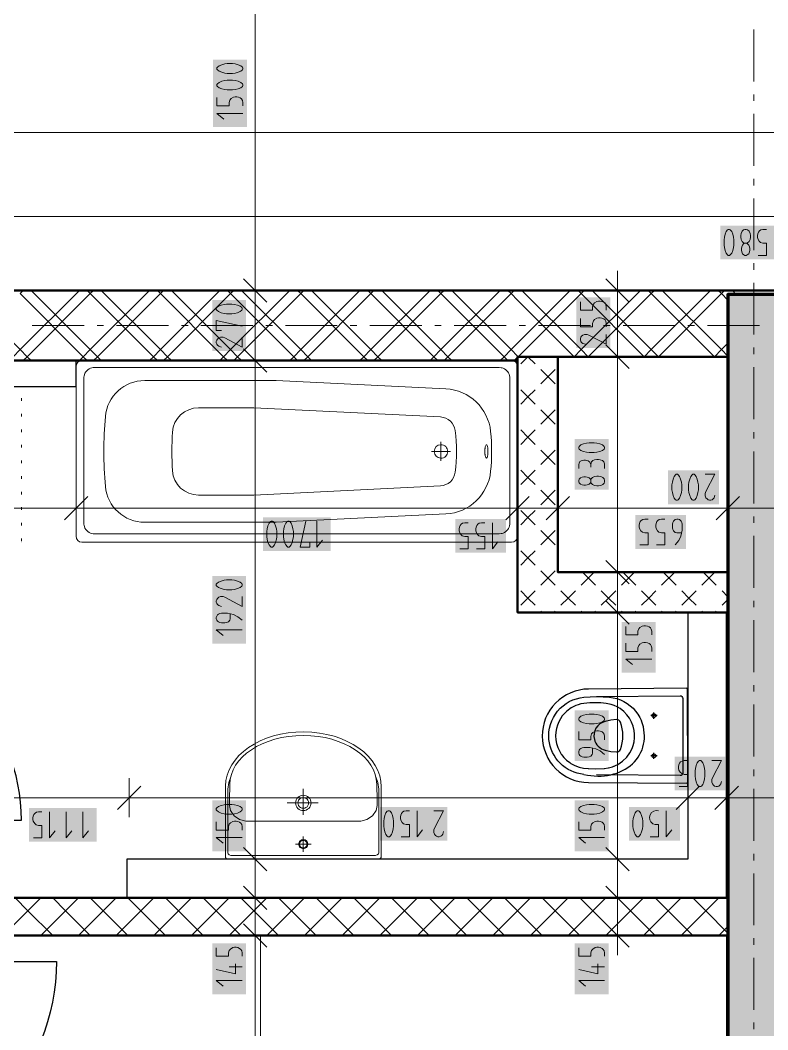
# Model space of a CAD drawing. Header units: millimetres. Extents: x 0 to 594, y 0 to 420.
# Drawn here: x 192.76 to 222.26, y 189.14 to 228.99 of the extents above; entities that cross this region are included whole.
import ezdxf

# ---------------------------------------------------------------- set-up
doc = ezdxf.new("R2010")
doc.units = ezdxf.units.MM
doc.header["$LTSCALE"] = 8
for name, color, linetype in [('PDF_Dvere', 7, 'Continuous'), ('PDF_Instalacni prizdivka do 1m', 7, 'Continuous'), ('PDF_Koty delkove', 7, 'Continuous'), ('PDF_Kuchyne', 7, 'Continuous'), ('PDF_Osy hlavni', 7, 'Continuous'), ('PDF_Pricky CP', 7, 'Continuous'), ('PDF_Pricky zdene', 7, 'Continuous'), ('PDF_Sanita', 7, 'Continuous'), ('PDF_Steny akusticke', 7, 'Continuous'), ('PDF_Steny obvodove nosne', 7, 'Continuous')]:
    doc.layers.add(name, color=color, linetype=linetype)

msp = doc.modelspace()

# ---------------------------------------------------------------- hatches: boundary and pattern name
at = {"layer": 'PDF_Steny obvodove nosne', "true_color": 0xc0c0c0, "transparency": 33554559}
msp.add_hatch(color=9, dxfattribs=at).paths.add_polyline_path([(222.739, 129.766), (222.739, 218.171), (220.689, 218.171), (220.689, 129.561), (222.739, 129.561)])

# ---------------------------------------------------------------- linework, layer by layer
at = {"layer": 'PDF_Dvere', "lineweight": 25}
for points in [[(185.634, 197.415), (192.809, 197.415, 0.414214), (185.634, 204.59), (185.634, 203.973)], [(185.993, 191.263), (185.993, 191.829), (194.193, 191.829, -0.414214), (185.993, 183.629), (185.993, 184.344)]]:
    msp.add_lwpolyline(points, format="xyb", dxfattribs=at)
at = {"layer": 'PDF_Instalacni prizdivka do 1m', "lineweight": 25}
for points in [[(194.961, 215.557), (185.634, 215.557), (185.634, 214.532), (194.961, 214.532)], [(196.96, 194.34), (219.1, 194.34), (220.637, 194.34), (220.637, 205.615), (219.1, 205.615), (219.1, 195.878), (196.96, 195.878)]]:
    msp.add_lwpolyline(points, close=True, dxfattribs=at)
at = {"layer": 'PDF_Koty delkove', "lineweight": 18}
for points in [[(202.034, 131.969), (202.034, 183.969), (202.034, 192.854), (202.034, 194.34), (202.034, 195.878), (202.034, 215.557), (202.034, 218.325), (202.034, 233.7), (202.034, 236.262), (202.034, 239.03), (202.034, 269.421), (202.034, 270.907), (202.034, 320.055), (202.034, 323.95)], [(201.137, 226.623), (200.932, 226.623), (200.831, 226.609), (200.711, 226.582), (200.608, 226.541), (200.539, 226.487), (200.523, 226.459), (200.523, 226.404), (200.539, 226.377), (200.608, 226.322), (200.711, 226.281), (200.831, 226.253), (200.932, 226.239), (201.137, 226.239), (201.24, 226.253), (201.359, 226.281), (201.462, 226.322), (201.531, 226.377), (201.548, 226.404), (201.548, 226.459), (201.531, 226.487), (201.462, 226.541), (201.359, 226.582)], [(201.359, 226.582), (201.24, 226.609), (201.137, 226.623)], [(200.523, 225.939), (200.523, 225.61), (201.001, 225.61), (201.001, 225.747), (201.036, 225.843), (201.087, 225.898), (201.172, 225.952), (201.24, 225.966), (201.308, 225.966), (201.377, 225.952), (201.445, 225.925), (201.496, 225.884), (201.531, 225.83), (201.548, 225.747), (201.548, 225.61)], [(201.548, 225.309), (200.523, 225.309), (200.796, 225.09)], [(510.402, 224.562), (490.697, 224.562), (470.838, 224.562), (469.351, 224.562), (157.447, 224.562)], [(260.561, 221.246), (182.866, 221.246), (175.384, 221.246), (167.492, 221.246), (157.447, 221.246), (155.96, 221.246), (128.081, 221.246)], [(220.837, 219.794), (220.878, 219.896), (220.906, 220.016), (220.92, 220.118), (220.92, 220.323), (220.906, 220.425), (220.878, 220.545), (220.837, 220.648), (220.782, 220.716), (220.755, 220.734), (220.7, 220.734), (220.672, 220.716), (220.618, 220.648), (220.577, 220.545), (220.55, 220.425), (220.536, 220.323)], [(221.877, 219.709), (222.206, 219.709), (222.206, 220.186), (222.069, 220.186), (221.973, 220.221), (221.918, 220.272), (221.864, 220.358), (221.85, 220.425), (221.85, 220.494), (221.864, 220.563), (221.891, 220.63), (221.932, 220.681), (221.987, 220.716), (222.069, 220.734), (222.206, 220.734)], [(220.536, 220.323), (220.536, 220.118), (220.55, 220.016), (220.577, 219.896), (220.618, 219.794), (220.672, 219.725), (220.7, 219.709), (220.755, 219.709), (220.782, 219.725), (220.837, 219.794)], [(221.44, 220.186), (221.467, 220.169), (221.508, 220.118), (221.535, 220.05), (221.549, 219.981), (221.549, 219.913), (221.535, 219.845), (221.508, 219.776), (221.453, 219.725), (221.412, 219.709), (221.357, 219.709), (221.316, 219.725), (221.261, 219.776), (221.234, 219.845), (221.22, 219.913), (221.22, 219.981), (221.234, 220.05), (221.261, 220.118), (221.302, 220.169), (221.329, 220.186)], [(216.335, 218.325), (216.335, 219.094)], [(202.495, 217.864), (201.573, 218.786)], [(216.796, 217.864), (215.874, 218.786)], [(202.803, 218.325), (202.034, 218.325), (201.265, 218.325)], [(217.104, 218.325), (216.335, 218.325), (215.566, 218.325)], [(216.335, 207.204), (216.335, 215.711), (216.335, 218.325)], [(201.111, 217.79), (200.905, 217.79), (200.804, 217.776), (200.684, 217.749), (200.582, 217.708), (200.513, 217.654), (200.497, 217.626), (200.497, 217.572), (200.513, 217.544), (200.582, 217.49), (200.684, 217.448), (200.804, 217.421), (200.905, 217.407), (201.111, 217.407), (201.213, 217.421), (201.333, 217.448), (201.435, 217.49), (201.504, 217.544), (201.521, 217.572), (201.521, 217.626), (201.504, 217.654), (201.435, 217.708), (201.333, 217.749), (201.213, 217.776), (201.111, 217.79)], [(214.864, 217.876), (214.864, 217.547), (215.342, 217.547), (215.342, 217.684), (215.377, 217.78), (215.428, 217.835), (215.513, 217.889), (215.58, 217.903), (215.649, 217.903), (215.718, 217.889), (215.785, 217.862), (215.837, 217.821), (215.872, 217.767), (215.889, 217.684), (215.889, 217.547)], [(214.864, 217.219), (214.864, 216.89), (215.342, 216.89), (215.342, 217.027), (215.377, 217.123), (215.428, 217.178), (215.513, 217.232), (215.58, 217.246), (215.649, 217.246), (215.718, 217.232), (215.785, 217.205), (215.837, 217.164), (215.872, 217.109), (215.889, 217.027), (215.889, 216.89)], [(200.7, 216.75), (200.497, 216.75), (200.497, 217.133), (201.521, 216.915)], [(201.521, 216.476), (201.521, 216.092), (200.838, 216.449), (200.769, 216.476), (200.667, 216.476), (200.599, 216.449), (200.548, 216.408), (200.513, 216.367), (200.497, 216.312), (200.497, 216.258), (200.513, 216.203), (200.548, 216.161), (200.599, 216.12), (200.7, 216.092)], [(215.889, 216.589), (215.889, 216.205), (215.205, 216.562), (215.137, 216.589), (215.034, 216.589), (214.967, 216.562), (214.915, 216.521), (214.88, 216.48), (214.864, 216.425), (214.864, 216.37), (214.88, 216.315), (214.915, 216.274), (214.967, 216.233), (215.068, 216.205)], [(216.796, 215.25), (215.874, 216.172)], [(202.495, 215.096), (201.573, 216.019)], [(217.104, 215.711), (216.335, 215.711), (215.566, 215.711)], [(202.803, 215.557), (202.034, 215.557), (201.265, 215.557)], [(215.412, 212.306), (215.207, 212.306), (215.105, 212.292), (214.985, 212.265), (214.883, 212.224), (214.814, 212.17), (214.798, 212.142), (214.798, 212.088), (214.814, 212.06), (214.883, 212.006), (214.985, 211.965), (215.105, 211.937), (215.207, 211.923), (215.412, 211.923), (215.514, 211.937), (215.634, 211.965), (215.737, 212.006), (215.805, 212.06), (215.823, 212.088), (215.823, 212.142), (215.805, 212.17)], [(215.805, 212.17), (215.737, 212.224), (215.634, 212.265), (215.514, 212.292), (215.412, 212.306)], [(214.798, 211.294), (214.798, 211.458), (214.814, 211.513), (214.849, 211.567), (214.9, 211.595), (215.002, 211.622), (215.07, 211.622), (215.173, 211.595), (215.242, 211.54), (215.275, 211.458), (215.275, 211.349)], [(215.823, 211.294), (215.823, 211.485), (215.788, 211.553), (215.737, 211.608), (215.652, 211.635), (215.583, 211.649), (215.514, 211.649), (215.429, 211.635), (215.361, 211.608), (215.31, 211.553), (215.275, 211.458)], [(214.798, 210.774), (214.798, 210.828), (214.814, 210.869), (214.865, 210.924), (214.934, 210.951), (215.002, 210.965), (215.07, 210.965), (215.139, 210.951), (215.207, 210.924), (215.258, 210.883), (215.275, 210.856)], [(218.822, 210.228), (218.85, 210.348), (218.864, 210.45), (218.864, 210.655), (218.85, 210.757), (218.822, 210.877), (218.781, 210.98), (218.727, 211.048), (218.699, 211.066), (218.645, 211.066), (218.617, 211.048), (218.563, 210.98), (218.522, 210.877), (218.495, 210.757), (218.481, 210.655)], [(219.795, 211.066), (220.178, 211.066), (219.822, 210.382), (219.795, 210.313), (219.795, 210.211), (219.822, 210.143), (219.863, 210.092), (219.904, 210.057), (219.959, 210.041), (220.013, 210.041), (220.068, 210.057), (220.109, 210.092), (220.15, 210.143), (220.178, 210.245)], [(194.961, 210.5), (194.961, 209.731), (194.961, 208.962)], [(212.386, 210.5), (212.386, 209.731), (212.386, 208.962)], [(213.975, 210.5), (213.975, 209.731), (213.975, 208.962)], [(215.275, 210.746), (215.258, 210.719), (215.207, 210.678), (215.139, 210.651), (215.07, 210.637), (215.002, 210.637), (214.934, 210.651), (214.865, 210.678), (214.814, 210.733), (214.798, 210.774)], [(218.481, 210.655), (218.481, 210.45), (218.495, 210.348), (218.522, 210.228), (218.563, 210.126), (218.617, 210.057), (218.645, 210.041), (218.699, 210.041), (218.727, 210.057), (218.781, 210.126), (218.822, 210.228)], [(220.689, 210.5), (220.689, 209.731), (220.689, 208.962)], [(195.423, 210.192), (194.5, 209.27)], [(212.847, 210.192), (211.925, 209.27)], [(214.436, 210.192), (213.514, 209.27)], [(221.15, 210.192), (220.227, 209.27)], [(169.747, 209.731), (184.506, 209.731), (185.634, 209.731), (194.961, 209.731), (212.386, 209.731), (213.975, 209.731), (220.689, 209.731), (222.739, 209.731)], [(217.214, 208.277), (217.543, 208.277), (217.543, 208.754), (217.406, 208.754), (217.311, 208.789), (217.256, 208.84), (217.201, 208.925), (217.187, 208.993), (217.187, 209.062), (217.201, 209.13), (217.228, 209.198), (217.27, 209.249), (217.324, 209.284), (217.406, 209.302), (217.543, 209.302)], [(217.872, 208.277), (218.2, 208.277), (218.2, 208.754), (218.063, 208.754), (217.968, 208.789), (217.913, 208.84), (217.858, 208.925), (217.844, 208.993), (217.844, 209.062), (217.858, 209.13), (217.885, 209.198), (217.927, 209.249), (217.981, 209.284), (218.063, 209.302), (218.2, 209.302)], [(218.857, 208.754), (218.666, 208.754), (218.611, 208.772), (218.57, 208.805), (218.543, 208.84), (218.515, 208.891), (218.501, 208.959), (218.501, 209.096), (218.515, 209.164), (218.543, 209.215), (218.57, 209.249), (218.611, 209.284), (218.666, 209.302), (218.72, 209.302), (218.775, 209.284), (218.816, 209.249), (218.843, 209.215), (218.871, 209.164), (218.885, 209.096), (218.885, 208.857), (218.83, 208.618), (218.748, 208.447), (218.611, 208.277)], [(203.153, 208.603), (203.167, 208.501), (203.194, 208.381), (203.235, 208.279), (203.29, 208.21), (203.318, 208.194), (203.372, 208.194), (203.4, 208.21), (203.454, 208.279), (203.495, 208.381), (203.523, 208.501), (203.537, 208.603), (203.537, 208.808), (203.523, 208.91), (203.495, 209.03), (203.454, 209.133), (203.4, 209.201), (203.372, 209.219), (203.318, 209.219), (203.29, 209.201), (203.235, 209.133), (203.194, 209.03), (203.167, 208.91), (203.153, 208.808)], [(204.194, 208.398), (204.194, 208.194), (203.81, 208.194), (204.029, 209.219)], [(204.467, 209.219), (204.467, 208.194), (204.686, 208.466)], [(210.109, 208.127), (210.437, 208.127), (210.437, 208.605), (210.3, 208.605), (210.205, 208.639), (210.15, 208.691), (210.096, 208.776), (210.082, 208.843), (210.082, 208.912), (210.096, 208.981), (210.123, 209.048), (210.164, 209.1), (210.218, 209.135), (210.3, 209.152), (210.437, 209.152)], [(210.766, 208.127), (211.094, 208.127), (211.094, 208.605), (210.957, 208.605), (210.862, 208.639), (210.807, 208.691), (210.753, 208.776), (210.739, 208.843), (210.739, 208.912), (210.753, 208.981), (210.78, 209.048), (210.821, 209.1), (210.875, 209.135), (210.957, 209.152), (211.094, 209.152)], [(211.396, 209.152), (211.396, 208.127), (211.614, 208.4)], [(203.153, 208.808), (203.153, 208.603)], [(216.796, 206.742), (215.874, 207.665)], [(200.804, 206.881), (200.684, 206.854), (200.582, 206.813), (200.513, 206.759), (200.497, 206.731), (200.497, 206.677), (200.513, 206.649), (200.582, 206.594), (200.684, 206.553), (200.804, 206.525), (200.905, 206.511), (201.111, 206.511), (201.213, 206.525), (201.333, 206.553), (201.435, 206.594), (201.504, 206.649), (201.521, 206.677), (201.521, 206.731), (201.504, 206.759), (201.435, 206.813), (201.333, 206.854), (201.213, 206.881), (201.111, 206.895), (200.905, 206.895), (200.804, 206.881)], [(217.104, 207.204), (216.335, 207.204), (215.566, 207.204)], [(216.335, 192.854), (216.335, 193.336), (216.335, 194.34), (216.335, 195.878), (216.335, 205.615), (216.335, 207.204)], [(201.521, 206.238), (201.521, 205.854), (200.838, 206.211), (200.769, 206.238), (200.667, 206.238), (200.599, 206.211), (200.548, 206.17), (200.513, 206.129), (200.497, 206.074), (200.497, 206.019), (200.513, 205.964), (200.548, 205.923), (200.599, 205.882), (200.7, 205.854)], [(216.796, 205.154), (215.874, 206.076)], [(201.521, 205.307), (201.35, 205.445), (201.179, 205.527), (200.94, 205.581), (200.7, 205.581), (200.633, 205.567), (200.582, 205.54), (200.548, 205.513), (200.513, 205.472), (200.497, 205.417), (200.497, 205.362), (200.513, 205.307), (200.548, 205.266), (200.582, 205.239), (200.633, 205.211), (200.7, 205.197), (200.838, 205.197), (200.905, 205.211), (200.974, 205.239), (201.025, 205.307), (201.043, 205.362), (201.043, 205.554)], [(217.104, 205.615), (216.335, 205.615), (215.566, 205.615)], [(201.521, 204.924), (200.497, 204.924), (200.769, 204.705)], [(216.655, 205.061), (216.655, 204.732), (217.132, 204.732), (217.132, 204.869), (217.167, 204.965), (217.218, 205.02), (217.303, 205.074), (217.371, 205.088), (217.44, 205.088), (217.508, 205.074), (217.576, 205.047), (217.627, 205.006), (217.662, 204.951), (217.68, 204.869), (217.68, 204.732)], [(216.655, 204.404), (216.655, 204.075), (217.132, 204.075), (217.132, 204.212), (217.167, 204.307), (217.218, 204.363), (217.303, 204.417), (217.371, 204.431)], [(217.371, 204.431), (217.44, 204.431), (217.508, 204.417), (217.576, 204.39), (217.627, 204.349), (217.662, 204.294), (217.68, 204.212), (217.68, 204.075)], [(217.68, 203.774), (216.655, 203.774), (216.927, 203.555)], [(214.798, 200.911), (214.798, 200.583), (215.275, 200.583), (215.275, 200.72), (215.31, 200.815), (215.361, 200.87), (215.447, 200.924), (215.514, 200.938), (215.583, 200.938), (215.652, 200.924), (215.719, 200.897), (215.77, 200.856), (215.805, 200.802), (215.823, 200.72), (215.823, 200.583)], [(215.823, 200.008), (215.652, 200.145), (215.48, 200.227), (215.242, 200.281), (215.002, 200.281), (214.934, 200.267), (214.883, 200.24), (214.849, 200.213), (214.814, 200.172), (214.798, 200.117), (214.798, 200.063), (214.814, 200.008), (214.849, 199.967), (214.883, 199.939), (214.934, 199.912), (215.002, 199.898), (215.139, 199.898), (215.207, 199.912), (215.275, 199.939)], [(215.275, 199.939), (215.327, 200.008), (215.344, 200.063), (215.344, 200.254)], [(218.767, 198.74), (219.095, 198.74), (219.095, 199.218), (218.958, 199.218), (218.863, 199.253), (218.808, 199.304), (218.754, 199.389), (218.74, 199.457), (218.74, 199.526), (218.754, 199.594), (218.781, 199.662), (218.822, 199.713), (218.876, 199.748), (218.958, 199.765), (219.095, 199.765)], [(220.054, 199.765), (220.437, 199.765), (220.081, 199.082), (220.054, 199.013), (220.054, 198.911), (220.081, 198.843), (220.122, 198.792), (220.163, 198.757)], [(197.061, 199.066), (197.061, 198.297), (197.061, 197.528)], [(219.1, 199.066), (219.1, 198.297), (219.1, 197.528)], [(220.163, 198.757), (220.218, 198.74), (220.272, 198.74), (220.327, 198.757), (220.368, 198.792), (220.409, 198.843), (220.437, 198.944)], [(220.637, 199.066), (220.637, 198.297), (220.637, 197.528)], [(197.522, 198.758), (196.6, 197.836)], [(219.561, 198.758), (218.639, 197.836)], [(221.099, 198.758), (220.176, 197.836)], [(258.921, 198.297), (257.793, 198.297), (252.128, 198.297), (246.469, 198.297), (224.43, 198.297), (222.739, 198.297), (220.637, 198.297), (219.1, 198.297), (197.061, 198.297), (185.634, 198.297), (184.506, 198.297)], [(193.261, 197.435), (193.261, 197.504), (193.274, 197.573), (193.302, 197.64), (193.343, 197.692), (193.397, 197.727), (193.479, 197.744), (193.616, 197.744)], [(193.918, 197.744), (193.918, 196.719), (194.136, 196.992)], [(194.575, 197.744), (194.575, 196.719), (194.793, 196.992)], [(195.232, 197.744), (195.232, 196.719), (195.45, 196.992)], [(201.111, 198.036), (200.905, 198.036), (200.804, 198.023), (200.684, 197.995), (200.582, 197.954), (200.513, 197.9), (200.497, 197.872), (200.497, 197.818), (200.513, 197.79), (200.582, 197.736), (200.684, 197.695), (200.804, 197.667), (200.905, 197.653)], [(200.905, 197.653), (201.111, 197.653), (201.213, 197.667), (201.333, 197.695), (201.435, 197.736), (201.504, 197.79), (201.521, 197.818), (201.521, 197.872), (201.504, 197.9), (201.435, 197.954), (201.333, 197.995), (201.213, 198.023), (201.111, 198.036)], [(208.121, 196.76), (208.121, 197.237), (207.984, 197.237), (207.889, 197.272), (207.834, 197.323), (207.78, 197.408), (207.766, 197.476), (207.766, 197.545), (207.78, 197.613), (207.807, 197.681), (207.848, 197.732), (207.902, 197.767), (207.984, 197.785), (208.121, 197.785)], [(208.423, 197.785), (208.423, 196.76), (208.641, 197.032)], [(209.08, 197.785), (209.463, 197.785), (209.107, 197.101), (209.08, 197.032), (209.08, 196.93), (209.107, 196.862), (209.148, 196.811), (209.189, 196.776), (209.244, 196.76), (209.298, 196.76), (209.353, 196.776), (209.394, 196.811), (209.435, 196.862), (209.463, 196.964)], [(218.255, 197.785), (218.255, 196.76), (218.473, 197.032)], [(193.288, 196.719), (193.616, 196.719), (193.616, 197.197), (193.479, 197.197), (193.384, 197.232), (193.329, 197.283), (193.274, 197.368), (193.261, 197.435)], [(200.497, 197.352), (200.497, 197.024), (200.974, 197.024), (200.974, 197.161), (201.009, 197.256), (201.06, 197.311), (201.145, 197.365), (201.213, 197.379), (201.282, 197.379), (201.35, 197.365), (201.418, 197.338), (201.469, 197.297), (201.504, 197.243), (201.521, 197.161), (201.521, 197.024)], [(214.798, 197.352), (214.798, 197.024), (215.275, 197.024), (215.275, 197.161), (215.31, 197.256), (215.361, 197.311), (215.447, 197.365)], [(215.447, 197.365), (215.514, 197.379), (215.583, 197.379), (215.652, 197.365), (215.719, 197.338), (215.77, 197.297), (215.805, 197.243), (215.823, 197.161), (215.823, 197.024)], [(201.521, 196.722), (200.497, 196.722), (200.769, 196.504)], [(207.793, 196.76), (208.121, 196.76)], [(215.823, 196.722), (214.798, 196.722), (215.07, 196.504)], [(202.495, 195.416), (201.573, 196.339)], [(216.796, 195.416), (215.874, 196.339)], [(202.803, 195.878), (202.034, 195.878), (201.265, 195.878)], [(217.104, 195.878), (216.335, 195.878), (215.566, 195.878)], [(202.495, 193.879), (201.573, 194.801)], [(216.796, 193.879), (215.874, 194.801)], [(202.803, 194.34), (202.034, 194.34), (201.265, 194.34)], [(217.104, 194.34), (216.335, 194.34), (215.566, 194.34)], [(202.495, 192.393), (201.573, 193.315)], [(216.796, 192.393), (215.874, 193.315)], [(202.803, 192.854), (202.034, 192.854), (201.265, 192.854)], [(217.104, 192.854), (216.335, 192.854), (215.566, 192.854)], [(216.335, 192.854), (216.335, 192.085)], [(200.497, 192.366), (200.497, 192.037), (200.974, 192.037), (200.974, 192.174), (201.009, 192.27), (201.06, 192.325), (201.145, 192.379), (201.213, 192.393), (201.282, 192.393), (201.35, 192.379), (201.418, 192.352), (201.469, 192.311), (201.504, 192.257), (201.521, 192.174), (201.521, 192.037)], [(214.798, 192.366), (214.798, 192.037), (215.275, 192.037), (215.275, 192.174), (215.31, 192.27), (215.361, 192.325), (215.447, 192.379), (215.514, 192.393), (215.583, 192.393), (215.652, 192.379), (215.719, 192.352), (215.77, 192.311), (215.805, 192.257), (215.823, 192.174), (215.823, 192.037)], [(201.248, 191.736), (201.248, 191.352), (200.497, 191.517)], [(215.549, 191.736), (215.549, 191.352), (214.798, 191.517)], [(201.521, 191.627), (201.009, 191.627)], [(215.823, 191.627), (215.31, 191.627)], [(201.521, 191.079), (200.497, 191.079), (200.769, 190.86)], [(215.823, 191.079), (214.798, 191.079), (215.07, 190.86)]]:
    msp.add_lwpolyline(points, dxfattribs=at)
for points in [[(201.137, 227.28), (200.932, 227.28), (200.831, 227.266), (200.711, 227.239), (200.608, 227.198), (200.539, 227.144), (200.523, 227.116), (200.523, 227.062), (200.539, 227.034), (200.608, 226.979), (200.711, 226.938), (200.831, 226.91), (200.932, 226.896), (201.137, 226.896), (201.24, 226.91), (201.359, 226.938), (201.462, 226.979), (201.531, 227.034), (201.548, 227.062), (201.548, 227.116), (201.531, 227.144), (201.462, 227.198), (201.359, 227.239), (201.24, 227.266)], [(221.193, 220.494), (221.193, 220.425), (221.207, 220.34), (221.247, 220.255), (221.302, 220.204), (221.329, 220.186), (221.44, 220.186), (221.467, 220.204), (221.522, 220.255), (221.563, 220.34), (221.577, 220.425), (221.577, 220.494), (221.563, 220.579), (221.522, 220.665), (221.467, 220.716), (221.412, 220.734), (221.357, 220.734), (221.302, 220.716), (221.247, 220.665), (221.207, 220.579)], [(215.583, 210.992), (215.514, 210.992), (215.429, 210.978), (215.344, 210.938), (215.293, 210.883), (215.275, 210.856), (215.275, 210.746), (215.293, 210.719), (215.344, 210.664), (215.429, 210.623), (215.514, 210.609), (215.583, 210.609), (215.668, 210.623), (215.754, 210.664), (215.805, 210.719), (215.823, 210.774), (215.823, 210.828), (215.805, 210.883), (215.754, 210.938), (215.668, 210.978)], [(219.138, 210.655), (219.138, 210.45), (219.152, 210.348), (219.179, 210.228), (219.22, 210.126), (219.274, 210.057), (219.302, 210.041), (219.356, 210.041), (219.384, 210.057), (219.438, 210.126), (219.479, 210.228), (219.507, 210.348), (219.521, 210.45), (219.521, 210.655), (219.507, 210.757), (219.479, 210.877), (219.438, 210.98), (219.384, 211.048), (219.356, 211.066), (219.302, 211.066), (219.274, 211.048), (219.22, 210.98), (219.179, 210.877), (219.152, 210.757)], [(202.496, 208.808), (202.496, 208.603), (202.51, 208.501), (202.537, 208.381), (202.578, 208.279), (202.633, 208.21), (202.661, 208.194), (202.715, 208.194), (202.743, 208.21), (202.797, 208.279), (202.838, 208.381), (202.866, 208.501), (202.88, 208.603), (202.88, 208.808), (202.866, 208.91), (202.838, 209.03), (202.797, 209.133), (202.743, 209.201), (202.715, 209.219), (202.661, 209.219), (202.633, 209.201), (202.578, 209.133), (202.537, 209.03), (202.51, 208.91)], [(215.412, 201.595), (215.207, 201.595), (215.105, 201.581), (214.985, 201.554), (214.883, 201.513), (214.814, 201.459), (214.798, 201.431), (214.798, 201.377), (214.814, 201.349), (214.883, 201.295), (214.985, 201.254), (215.105, 201.226), (215.207, 201.212), (215.412, 201.212), (215.514, 201.226), (215.634, 201.254), (215.737, 201.295), (215.805, 201.349), (215.823, 201.377), (215.823, 201.431), (215.805, 201.459), (215.737, 201.513), (215.634, 201.554), (215.514, 201.581)], [(219.397, 199.354), (219.397, 199.149), (219.411, 199.048), (219.438, 198.928), (219.479, 198.825), (219.533, 198.757), (219.561, 198.74), (219.615, 198.74), (219.643, 198.757), (219.697, 198.825), (219.738, 198.928), (219.766, 199.048), (219.78, 199.149), (219.78, 199.354), (219.766, 199.457), (219.738, 199.577), (219.697, 199.679), (219.643, 199.748), (219.615, 199.765), (219.561, 199.765), (219.533, 199.748), (219.479, 199.679), (219.438, 199.577), (219.411, 199.457)], [(207.109, 197.374), (207.109, 197.169), (207.123, 197.067), (207.15, 196.947), (207.191, 196.845), (207.245, 196.776), (207.273, 196.76), (207.327, 196.76), (207.355, 196.776), (207.409, 196.845), (207.45, 196.947), (207.478, 197.067), (207.492, 197.169), (207.492, 197.374), (207.478, 197.476), (207.45, 197.596), (207.409, 197.698), (207.355, 197.767), (207.327, 197.785), (207.273, 197.785), (207.245, 197.767), (207.191, 197.698), (207.15, 197.596), (207.123, 197.476)], [(215.412, 198.036), (215.207, 198.036), (215.105, 198.023), (214.985, 197.995), (214.883, 197.954), (214.814, 197.9), (214.798, 197.872), (214.798, 197.818), (214.814, 197.79), (214.883, 197.736), (214.985, 197.695), (215.105, 197.667), (215.207, 197.653), (215.412, 197.653), (215.514, 197.667), (215.634, 197.695), (215.737, 197.736), (215.805, 197.79), (215.823, 197.818), (215.823, 197.872), (215.805, 197.9), (215.737, 197.954), (215.634, 197.995), (215.514, 198.023)], [(216.941, 197.374), (216.941, 197.169), (216.955, 197.067), (216.982, 196.947), (217.023, 196.845), (217.077, 196.776), (217.105, 196.76), (217.159, 196.76), (217.187, 196.776), (217.242, 196.845), (217.283, 196.947), (217.311, 197.067), (217.324, 197.169), (217.324, 197.374), (217.311, 197.476), (217.283, 197.596), (217.242, 197.698), (217.187, 197.767), (217.159, 197.785), (217.105, 197.785), (217.077, 197.767), (217.023, 197.698), (216.982, 197.596), (216.955, 197.476)]]:
    msp.add_lwpolyline(points, close=True, dxfattribs=at)
msp.add_lwpolyline([(217.625, 196.76), (217.954, 196.76), (217.954, 197.237), (217.816, 197.237), (217.721, 197.272, -0.84387), (217.954, 197.785)], format="xyb", dxfattribs=at)
at = {"layer": 'PDF_Koty delkove', "color": 7, "lineweight": 18, "true_color": 0xffffff, "transparency": 33554559}
for points in [[(201.702, 224.772), (201.702, 227.433), (200.369, 224.772), (200.369, 227.433)], [(223.045, 220.887), (220.383, 220.887), (223.045, 219.555), (220.383, 219.555)], [(216.043, 216.051), (216.043, 218.056), (214.71, 216.051), (214.71, 218.056)], [(201.675, 215.939), (201.675, 217.944), (200.343, 215.939), (200.343, 217.944)], [(215.976, 210.455), (215.976, 212.46), (214.644, 210.455), (214.644, 212.46)], [(220.332, 211.219), (218.327, 211.219), (220.332, 209.887), (218.327, 209.887)], [(205.005, 209.372), (202.343, 209.372), (205.005, 208.04), (202.343, 208.04)], [(211.933, 209.306), (209.928, 209.306), (211.933, 207.973), (209.928, 207.973)], [(219.039, 209.455), (217.034, 209.455), (219.039, 208.123), (217.034, 208.123)], [(201.675, 204.387), (201.675, 207.048), (200.343, 204.387), (200.343, 207.048)], [(217.833, 203.236), (217.833, 205.241), (216.501, 203.236), (216.501, 205.241)], [(215.976, 199.744), (215.976, 201.749), (214.644, 199.744), (214.644, 201.749)], [(220.591, 199.919), (218.586, 199.919), (220.591, 198.587), (218.586, 198.587)], [(201.675, 196.185), (201.675, 198.19), (200.343, 196.185), (200.343, 198.19)], [(215.976, 196.185), (215.976, 198.19), (214.644, 196.185), (214.644, 198.19)], [(195.769, 197.898), (193.107, 197.898), (195.769, 196.565), (193.107, 196.565)], [(209.617, 197.938), (206.955, 197.938), (209.617, 196.606), (206.955, 196.606)], [(218.792, 197.938), (216.787, 197.938), (218.792, 196.606), (216.787, 196.606)], [(201.675, 190.542), (201.675, 192.546), (200.343, 190.542), (200.343, 192.546)], [(215.976, 190.542), (215.976, 192.546), (214.644, 190.542), (214.644, 192.546)]]:
    msp.add_solid(points, dxfattribs=at)
at = {"layer": 'PDF_Kuchyne', "lineweight": 13}
msp.add_lwpolyline([(220.637, 174.404), (220.637, 168.254), (208.337, 168.254), (208.337, 174.404), (214.487, 174.404), (214.487, 186.704), (202.239, 186.704), (202.239, 192.854), (220.637, 192.854), (220.637, 186.704)], dxfattribs=at)
at = {"layer": 'PDF_Osy hlavni', "lineweight": 18}
for points in [[(221.714, 226.574), (221.714, 228.624)], [(221.714, 225.805), (221.714, 226.061)], [(221.714, 223.242), (221.714, 225.292)], [(221.714, 222.474), (221.714, 222.73)], [(221.714, 219.911), (221.714, 221.961)], [(221.714, 219.142), (221.714, 219.399)], [(221.714, 216.58), (221.714, 218.63)], [(195.28, 216.941), (193.23, 216.941)], [(196.048, 216.941), (195.792, 216.941)], [(198.611, 216.941), (196.561, 216.941)], [(199.38, 216.941), (199.123, 216.941)], [(201.942, 216.941), (199.892, 216.941)], [(202.711, 216.941), (202.455, 216.941)], [(205.273, 216.941), (203.223, 216.941)], [(206.042, 216.941), (205.786, 216.941)], [(208.605, 216.941), (206.555, 216.941)], [(209.373, 216.941), (209.117, 216.941)], [(211.936, 216.941), (209.886, 216.941)], [(212.705, 216.941), (212.448, 216.941)], [(215.267, 216.941), (213.217, 216.941)], [(216.036, 216.941), (215.78, 216.941)], [(218.598, 216.941), (216.548, 216.941)], [(219.367, 216.941), (219.111, 216.941)], [(221.929, 216.941), (219.879, 216.941)], [(221.714, 215.811), (221.714, 216.068)], [(221.714, 213.249), (221.714, 215.299)], [(221.714, 212.48), (221.714, 212.736)], [(221.714, 209.918), (221.714, 211.968)], [(221.714, 209.149), (221.714, 209.405)], [(221.714, 206.586), (221.714, 208.636)], [(221.714, 205.818), (221.714, 206.074)], [(221.714, 203.255), (221.714, 205.305)], [(221.714, 202.486), (221.714, 202.743)], [(221.714, 199.924), (221.714, 201.974)], [(221.714, 199.155), (221.714, 199.411)], [(221.714, 196.593), (221.714, 198.643)], [(221.714, 195.824), (221.714, 196.08)], [(221.714, 193.261), (221.714, 195.311)], [(221.714, 192.493), (221.714, 192.749)], [(221.714, 189.93), (221.714, 191.98)], [(221.714, 189.161), (221.714, 189.418)]]:
    msp.add_lwpolyline(points, dxfattribs=at)
at = {"layer": 'PDF_Pricky CP', "lineweight": 50}
msp.add_lwpolyline([(220.689, 207.204), (213.975, 207.204), (213.975, 215.711), (212.386, 215.711), (212.386, 215.557), (212.386, 205.615), (213.975, 205.615), (220.637, 205.615), (220.689, 205.615)], close=True, dxfattribs=at)
at = {"layer": 'PDF_Pricky CP', "lineweight": 9}
for points in [[(213.081, 215.427), (212.796, 215.711), (212.512, 215.427)], [(212.796, 215.711), (212.796, 215.711)], [(212.796, 215.711), (212.796, 215.711)], [(213.875, 214.632), (213.306, 215.201)], [(213.875, 215.201), (213.306, 214.632)], [(213.081, 213.838), (212.796, 214.122), (212.512, 214.407)], [(212.512, 213.838), (212.796, 214.122), (213.081, 214.407)], [(213.875, 213.044), (213.306, 213.612)], [(213.875, 213.612), (213.306, 213.044)], [(213.081, 212.249), (212.796, 212.534), (212.512, 212.818)], [(212.512, 212.249), (212.796, 212.534), (213.081, 212.818)], [(213.875, 211.455), (213.306, 212.024)], [(213.875, 212.024), (213.306, 211.455)], [(213.081, 210.661), (212.796, 210.945), (212.512, 211.229)], [(212.512, 210.661), (212.796, 210.945), (213.081, 211.229)], [(213.875, 209.866), (213.306, 210.435)], [(213.875, 210.435), (213.306, 209.866)], [(213.081, 209.072), (212.796, 209.356), (212.512, 209.641)], [(212.512, 209.072), (212.796, 209.356), (213.081, 209.641)], [(213.875, 208.277), (213.306, 208.846)], [(213.875, 208.846), (213.306, 208.277)], [(213.081, 207.483), (212.796, 207.767), (212.512, 208.052)], [(212.512, 207.483), (212.796, 207.767), (213.081, 208.052)], [(213.875, 206.689), (213.306, 207.257)], [(213.875, 207.257), (213.306, 206.689)], [(215.41, 207.204), (214.895, 206.689)], [(215.464, 206.689), (214.949, 207.204)], [(216.999, 207.204), (216.484, 206.689)], [(217.052, 206.689), (216.537, 207.204)], [(218.587, 207.204), (218.072, 206.689)], [(218.641, 206.689), (218.126, 207.204)], [(220.176, 207.204), (219.661, 206.689)], [(220.23, 206.689), (219.715, 207.204)], [(213.081, 205.894), (212.796, 206.179), (212.512, 206.463)], [(212.512, 205.894), (212.796, 206.179), (213.081, 206.463)], [(214.669, 205.894), (214.385, 206.179), (214.1, 206.463)], [(214.1, 205.894), (214.385, 206.179), (214.669, 206.463)], [(216.258, 205.894), (215.974, 206.179), (215.689, 206.463)], [(215.689, 205.894), (215.974, 206.179), (216.258, 206.463)], [(217.847, 205.894), (217.562, 206.179), (217.278, 206.463)], [(217.278, 205.894), (217.562, 206.179), (217.847, 206.463)], [(219.435, 205.894), (219.151, 206.179), (218.867, 206.463)], [(218.867, 205.894), (219.151, 206.179), (219.435, 206.463)], [(220.689, 206.23), (220.455, 206.463)], [(220.689, 206.128), (220.455, 205.894)], [(213.36, 205.615), (213.306, 205.669)], [(213.875, 205.669), (213.821, 205.615)], [(214.949, 205.615), (214.895, 205.669)], [(215.464, 205.669), (215.41, 205.615)], [(216.537, 205.615), (216.484, 205.669)], [(217.052, 205.669), (216.999, 205.615)], [(218.126, 205.615), (218.072, 205.669)], [(218.641, 205.669), (218.587, 205.615)], [(219.715, 205.615), (219.661, 205.669)], [(220.23, 205.669), (220.176, 205.615)]]:
    msp.add_lwpolyline(points, dxfattribs=at)
at = {"layer": 'PDF_Pricky zdene', "lineweight": 50}
msp.add_lwpolyline([(185.993, 192.854), (220.637, 192.854), (220.688, 192.854), (220.688, 194.34), (220.637, 194.34), (185.634, 194.34), (184.506, 194.34), (184.506, 194.135), (184.506, 192.854)], dxfattribs=at)
at = {"layer": 'PDF_Pricky zdene', "lineweight": 9}
for points in [[(193.578, 194.34), (193.065, 193.828), (192.091, 192.854)], [(194.039, 192.854), (193.065, 193.828), (192.553, 194.34)], [(195.064, 194.34), (194.551, 193.828), (193.578, 192.854)], [(195.525, 192.854), (194.551, 193.828), (194.039, 194.34)], [(196.55, 194.34), (196.038, 193.828), (195.064, 192.854)], [(197.011, 192.854), (196.038, 193.828), (195.525, 194.34)], [(198.036, 194.34), (197.524, 193.828), (196.55, 192.854)], [(198.498, 192.854), (197.524, 193.828), (197.011, 194.34)], [(199.523, 194.34), (199.01, 193.828), (198.036, 192.854)], [(199.984, 192.854), (199.01, 193.828), (198.498, 194.34)], [(201.009, 194.34), (200.496, 193.828), (199.523, 192.854)], [(201.47, 192.854), (200.496, 193.828), (199.984, 194.34)], [(202.495, 194.34), (201.982, 193.828), (201.009, 192.854)], [(202.956, 192.854), (201.982, 193.828), (201.47, 194.34)], [(203.981, 194.34), (203.469, 193.828), (202.495, 192.854)], [(204.442, 192.854), (203.469, 193.828), (202.956, 194.34)], [(205.467, 194.34), (204.955, 193.828), (203.981, 192.854)], [(205.929, 192.854), (204.955, 193.828), (204.442, 194.34)], [(206.954, 194.34), (206.441, 193.828), (205.467, 192.854)], [(207.415, 192.854), (206.441, 193.828), (205.929, 194.34)], [(208.44, 194.34), (207.927, 193.828), (206.954, 192.854)], [(208.901, 192.854), (207.927, 193.828), (207.415, 194.34)], [(209.926, 194.34), (209.414, 193.828), (208.44, 192.854)], [(210.387, 192.854), (209.414, 193.828), (208.901, 194.34)], [(211.412, 194.34), (210.9, 193.828), (209.926, 192.854)], [(211.874, 192.854), (210.9, 193.828), (210.387, 194.34)], [(212.899, 194.34), (212.386, 193.828), (211.412, 192.854)], [(213.36, 192.854), (212.386, 193.828), (211.874, 194.34)], [(214.385, 194.34), (213.872, 193.828), (212.899, 192.854)], [(214.846, 192.854), (213.872, 193.828), (213.36, 194.34)], [(215.871, 194.34), (215.359, 193.828), (214.385, 192.854)], [(216.332, 192.854), (215.359, 193.828), (214.846, 194.34)], [(217.357, 194.34), (216.845, 193.828), (215.871, 192.854)], [(217.819, 192.854), (216.845, 193.828), (216.332, 194.34)], [(218.844, 194.34), (218.331, 193.828), (217.357, 192.854)], [(219.305, 192.854), (218.331, 193.828), (217.819, 194.34)], [(220.33, 194.34), (219.817, 193.828), (218.844, 192.854)], [(220.688, 192.957), (219.817, 193.828), (219.305, 194.34)], [(220.688, 193.212), (220.33, 192.854)]]:
    msp.add_lwpolyline(points, dxfattribs=at)
at = {"layer": 'PDF_Sanita', "lineweight": 13}
for points in [[(195.196, 208.382), (195.197, 208.382), (212.15, 208.382, 0.414161), (212.386, 208.618), (212.386, 215.322, 0.414161), (212.15, 215.557), (195.197, 215.557, 0.414161), (194.961, 215.322), (194.961, 208.618, 0.414161), (195.196, 208.382)], [(209.927, 212.79, 0.364856), (209.347, 213.33), (201.975, 213.693), (199.79, 213.692, 0.395973), (198.767, 212.731, 0.031026), (198.767, 211.209, 0.396005), (199.79, 210.248), (201.975, 210.246), (209.347, 210.61, 0.364846), (209.927, 211.149)], [(200.949, 195.878, -0.414267), (200.855, 195.972), (200.855, 198.74, -0.003394), (200.855, 198.759)], [(207.005, 198.729), (207.005, 195.972, -0.414265), (206.914, 195.878), (206.911, 195.878), (206.891, 195.878), (200.969, 195.878), (200.949, 195.878), (200.946, 195.878), (200.949, 195.878), (200.969, 195.878)]]:
    msp.add_lwpolyline(points, format="xyb", dxfattribs=at)
for points in [[(203.674, 208.721), (195.641, 208.722), (195.584, 208.732), (195.531, 208.748), (195.474, 208.775), (195.429, 208.805), (195.383, 208.847), (195.348, 208.888), (195.314, 208.943), (195.289, 209.003), (195.277, 209.049), (195.27, 209.096), (195.269, 212.001), (195.27, 214.906), (195.277, 214.952), (195.289, 214.998), (195.314, 215.058), (195.348, 215.113), (195.383, 215.155), (195.429, 215.196), (195.474, 215.226), (195.531, 215.253), (195.584, 215.27), (195.641, 215.279), (203.674, 215.281), (211.663, 215.281), (211.74, 215.274), (211.779, 215.265), (211.816, 215.253), (211.869, 215.228), (211.918, 215.196), (211.965, 215.154), (211.999, 215.113), (212.028, 215.068), (212.051, 215.018), (212.068, 214.963), (212.077, 214.905), (212.079, 212.001)], [(192.809, 214.532), (192.809, 214.532)], [(192.809, 214.532), (192.809, 214.532)], [(192.809, 213.966), (192.809, 214.069)], [(192.809, 213.351), (192.809, 213.454)], [(192.809, 212.736), (192.809, 212.839)], [(192.809, 212.121), (192.809, 212.224)], [(209.362, 211.597), (209.362, 212.343)], [(211.208, 211.816), (211.204, 211.792), (211.197, 211.765), (211.187, 211.736), (211.174, 211.713), (211.158, 211.703), (211.142, 211.713), (211.128, 211.736), (211.119, 211.765), (211.112, 211.792), (211.108, 211.816), (211.105, 211.836), (211.103, 211.853), (211.101, 211.867), (211.1, 211.879), (211.099, 211.889), (211.099, 211.898), (211.097, 211.926), (211.096, 211.954), (211.097, 211.994), (211.099, 212.042), (211.099, 212.051), (211.1, 212.061), (211.101, 212.073), (211.103, 212.087), (211.105, 212.104), (211.108, 212.124), (211.112, 212.148), (211.119, 212.175), (211.128, 212.204), (211.142, 212.227), (211.158, 212.236), (211.174, 212.227), (211.187, 212.204), (211.197, 212.175), (211.204, 212.148), (211.208, 212.124), (211.211, 212.104), (211.213, 212.087), (211.215, 212.073), (211.216, 212.061), (211.217, 212.051), (211.217, 212.042), (211.218, 212.034), (211.219, 212.009), (211.219, 211.982), (211.219, 211.941)], [(212.079, 212.001), (212.077, 209.097), (212.068, 209.039), (212.051, 208.983), (212.028, 208.933), (211.999, 208.888), (211.965, 208.847), (211.918, 208.805), (211.869, 208.773), (211.816, 208.748), (211.779, 208.736), (211.74, 208.727), (211.663, 208.721), (203.674, 208.721)], [(208.989, 211.97), (209.736, 211.97)], [(211.219, 211.941), (211.217, 211.889), (211.216, 211.879), (211.215, 211.867), (211.213, 211.853), (211.211, 211.836), (211.208, 211.816)], [(192.809, 211.506), (192.809, 211.609)], [(192.809, 210.891), (192.809, 210.994)], [(192.809, 210.276), (192.809, 210.379)], [(192.809, 209.661), (192.809, 209.764)], [(192.809, 209.046), (192.809, 209.149)], [(192.809, 208.431), (192.809, 208.534)], [(192.809, 208.382), (192.809, 208.382)], [(192.809, 208.382), (192.809, 208.382)], [(200.95, 196.12), (200.95, 198.632), (200.991, 198.9), (201.07, 199.12)], [(206.91, 198.632), (206.869, 198.9), (206.79, 199.12)], [(201.033, 198.831), (201.012, 198.184), (201.016, 197.985), (201.055, 197.797), (201.199, 197.581), (201.417, 197.434), (201.66, 197.378), (201.914, 197.371), (205.946, 197.371), (206.2, 197.378), (206.443, 197.434), (206.661, 197.581), (206.805, 197.797), (206.845, 197.985), (206.849, 198.184), (206.827, 198.831)], [(203.93, 197.617), (203.93, 198.646)], [(206.913, 198.639), (206.91, 197.627)], [(204.522, 198.093), (203.287, 198.093)], [(206.91, 196.12), (206.91, 197.627)], [(203.93, 196.16), (203.93, 196.77)], [(204.235, 196.465), (203.625, 196.465)], [(201.155, 196.013), (206.705, 196.013)]]:
    msp.add_lwpolyline(points, dxfattribs=at)
for points in [[(209.558, 209.502, 0.372017), (211.323, 211.185, 0.048486), (211.323, 212.755, 0.372017), (209.558, 214.438), (202.863, 214.768), (197.672, 214.768, 0.387962), (196.121, 213.351, 0.045237), (196.121, 210.589, 0.387962), (197.672, 209.172), (202.863, 209.172)], [(209.362, 212.236, 0.414211), (209.096, 211.97, 0.414211), (209.362, 211.703, 0.414239), (209.629, 211.97, 0.414239)], [(203.93, 197.788, 0.999941), (203.93, 198.398, 0.414233), (203.625, 198.093, 0.414233)], [(203.93, 198.304, 1.000048), (203.93, 197.882, 1.000064)], [(203.93, 196.287, 0.999878), (203.93, 196.644, 0.414217), (203.751, 196.465, 0.414217)], [(203.93, 196.315, 1.000036), (203.93, 196.615, 1.000036)]]:
    msp.add_lwpolyline(points, format="xyb", close=True, dxfattribs=at)
at = {"layer": 'PDF_Sanita', "lineweight": 25}
msp.add_lwpolyline([(215.191, 198.899), (219.05, 198.868), (219.05, 198.868), (219.086, 198.883), (219.101, 198.919), (219.098, 202.573), (219.098, 202.574), (219.083, 202.61), (219.047, 202.625), (215.188, 202.588), (215.007, 202.578), (214.828, 202.55), (214.654, 202.504), (214.484, 202.442), (214.321, 202.363), (214.167, 202.268), (214.022, 202.159), (213.889, 202.035), (213.768, 201.9), (213.662, 201.753), (213.57, 201.597), (213.494, 201.433), (213.435, 201.262), (213.393, 201.087), (213.368, 200.907), (213.361, 200.726, 0.40911)], format="xyb", close=True, dxfattribs=at)
for points in [[(215.002, 199.22), (214.872, 199.238), (214.744, 199.267), (214.618, 199.307), (214.497, 199.358), (214.38, 199.419), (214.269, 199.49), (214.164, 199.571), (214.067, 199.66), (213.978, 199.757), (213.897, 199.862), (213.826, 199.973), (213.764, 200.09), (213.713, 200.211), (213.673, 200.336), (213.643, 200.465), (213.625, 200.596), (213.618, 200.746), (213.625, 200.896), (213.647, 201.044), (213.684, 201.19), (213.735, 201.331), (213.799, 201.467), (213.877, 201.596), (213.967, 201.716), (214.068, 201.828), (214.18, 201.929), (214.3, 202.018), (214.429, 202.095), (214.565, 202.159), (214.706, 202.209), (214.852, 202.245), (214.999, 202.267), (215.253, 202.285), (215.506, 202.292), (215.759, 202.286), (216.014, 202.268), (216.161, 202.246), (216.306, 202.21), (216.448, 202.16), (216.584, 202.097), (216.713, 202.02), (216.833, 201.931), (216.945, 201.83), (217.047, 201.718), (217.137, 201.598), (217.214, 201.469), (217.279, 201.333)], [(215.506, 202.291), (218.801, 202.323), (218.84, 202.315), (218.873, 202.293), (218.896, 202.26), (218.904, 202.221), (218.904, 202.22), (218.906, 199.272), (218.906, 199.271), (218.898, 199.232), (218.876, 199.199), (218.842, 199.177), (218.803, 199.17), (215.508, 199.196)], [(214.122, 200.002), (214.16, 199.951), (214.212, 199.888), (214.321, 199.779), (214.443, 199.683), (214.493, 199.649), (214.649, 199.566), (214.814, 199.505), (214.821, 199.503), (214.983, 199.468), (215.172, 199.45), (215.172, 199.45), (215.192, 199.449), (215.459, 199.443), (215.802, 199.455), (215.813, 199.456), (215.965, 199.477), (215.978, 199.48), (216.131, 199.522), (216.277, 199.582), (216.341, 199.616), (216.531, 199.745), (216.695, 199.906), (216.813, 200.069), (216.905, 200.248), (216.946, 200.363), (216.982, 200.509), (217.001, 200.658), (217.002, 200.808), (216.986, 200.957), (216.947, 201.124), (216.885, 201.284), (216.803, 201.435), (216.702, 201.573), (216.575, 201.705), (216.431, 201.817), (216.431, 201.817), (216.317, 201.885), (216.197, 201.941), (216.079, 201.982), (215.884, 202.024), (215.675, 202.04), (215.675, 202.039), (215.445, 202.045), (215.232, 202.04), (215.003, 202.023), (214.887, 202.001), (214.773, 201.969), (214.773, 201.969), (214.692, 201.939), (214.692, 201.939), (214.506, 201.845), (214.337, 201.722), (214.24, 201.629), (214.153, 201.527), (214.077, 201.416), (214.013, 201.298), (213.959, 201.165), (213.919, 201.027), (213.896, 200.886), (213.888, 200.742), (213.897, 200.587), (213.925, 200.434), (213.972, 200.286), (214.035, 200.144), (214.035, 200.144), (214.092, 200.046), (214.113, 200.014), (214.122, 200.002)], [(216.536, 200.607), (216.542, 200.744), (216.536, 200.882), (216.517, 201.018), (216.487, 201.152), (216.444, 201.283), (216.42, 201.325), (216.384, 201.358), (216.34, 201.377), (216.292, 201.382), (216.064, 201.359), (215.84, 201.313), (215.841, 201.313), (215.733, 201.274), (215.634, 201.215), (215.549, 201.137), (215.481, 201.045), (215.432, 200.94), (215.404, 200.828), (215.399, 200.714), (215.416, 200.6), (215.44, 200.525), (215.475, 200.454), (215.518, 200.388), (215.57, 200.328), (215.63, 200.276), (215.696, 200.233), (215.767, 200.199), (215.842, 200.174), (215.841, 200.175), (216.065, 200.129), (216.293, 200.106), (216.341, 200.111), (216.385, 200.131), (216.421, 200.164), (216.445, 200.206)], [(217.89, 201.54), (217.644, 201.54)], [(217.767, 201.417), (217.767, 201.663)], [(219.099, 201.541), (219.099, 201.515)], [(216.445, 200.206), (216.487, 200.337), (216.518, 200.471), (216.536, 200.607)], [(217.891, 199.951), (217.645, 199.951)], [(217.768, 199.828), (217.768, 200.074)], [(219.1, 199.978), (219.1, 199.952)], [(216.178, 199.539), (216.199, 199.548)]]:
    msp.add_lwpolyline(points, dxfattribs=at)
for centre in [(217.767, 201.54), (217.768, 199.951)]:
    msp.add_circle(centre, 0.0769, dxfattribs=at)
at = {"layer": 'PDF_Sanita', "lineweight": 9}
msp.add_arc((203.242, 211.97), 6.736, 353.0038, 6.9962, dxfattribs=at)
at = {"layer": 'PDF_Sanita', "lineweight": 25}
msp.add_ellipse((215.211, 201.039), major_axis=(-2.052, 0.929), ratio=0.799458, start_param=1.82214, end_param=3.813666, dxfattribs=at)
at = {"layer": 'PDF_Sanita', "lineweight": 13}
for points in [[(203.952, 200.9), (202.253, 200.908), (200.867, 199.95), (200.855, 198.759)], [(207.005, 198.729), (207.017, 199.919), (205.65, 200.892), (203.952, 200.9)], [(203.929, 200.756), (202.33, 200.756), (201.033, 199.894), (201.033, 198.831)], [(206.827, 198.831), (206.827, 199.894), (205.53, 200.756), (203.929, 200.756)], [(203.93, 198.304), (203.93, 198.304), (203.93, 198.304), (203.93, 198.304)], [(203.93, 197.882), (203.93, 197.882), (203.93, 197.882), (203.93, 197.882)], [(200.95, 196.12), (200.95, 196.061), (201.042, 196.013), (201.155, 196.013)], [(206.705, 196.013), (206.818, 196.013), (206.91, 196.061), (206.91, 196.12)], [(200.949, 195.878), (200.949, 195.878), (200.949, 195.878), (200.949, 195.878)], [(207.005, 195.972), (207.005, 195.972), (207.005, 195.972), (207.005, 195.972)]]:
    msp.add_open_spline(points, degree=3, dxfattribs=at)
at = {"layer": 'PDF_Steny akusticke', "lineweight": 50}
for points in [[(212.386, 218.325), (185.634, 218.325)], [(212.386, 215.711), (213.975, 215.711), (220.689, 215.711), (220.689, 218.171), (222.739, 218.171), (222.739, 218.325), (212.386, 218.325)], [(185.634, 215.557), (212.386, 215.557), (212.386, 215.711)]]:
    msp.add_lwpolyline(points, dxfattribs=at)
at = {"layer": 'PDF_Steny akusticke', "lineweight": 9}
for points in [[(193.188, 215.557), (193.034, 215.711), (192.758, 215.988), (190.421, 218.325)], [(192.481, 215.711), (192.758, 215.988), (195.095, 218.325)], [(192.758, 218.202), (192.881, 218.325)], [(195.248, 215.711), (192.758, 218.202)], [(193.034, 215.711), (195.525, 218.202), (195.402, 218.325)], [(195.956, 215.557), (195.802, 215.711), (195.525, 215.988), (193.188, 218.325)], [(195.248, 215.711), (195.525, 215.988), (197.862, 218.325)], [(195.525, 218.202), (195.648, 218.325)], [(198.016, 215.711), (195.525, 218.202)], [(195.802, 215.711), (198.293, 218.202), (198.17, 218.325)], [(198.723, 215.557), (198.569, 215.711), (198.293, 215.988), (195.956, 218.325)], [(198.016, 215.711), (198.293, 215.988), (200.63, 218.325)], [(198.293, 218.202), (198.416, 218.325)], [(200.937, 215.557), (200.783, 215.711), (198.293, 218.202)], [(198.569, 215.711), (201.06, 218.202)], [(201.491, 215.557), (201.337, 215.711), (201.06, 215.988), (198.723, 218.325)], [(200.63, 215.557), (200.783, 215.711), (201.06, 215.988), (203.397, 218.325)], [(203.704, 215.557), (203.551, 215.711), (201.06, 218.202), (200.937, 218.325)], [(201.06, 218.202), (201.183, 218.325)], [(201.337, 215.711), (203.827, 218.202)], [(204.258, 215.557), (204.104, 215.711), (203.827, 215.988), (201.491, 218.325)], [(203.397, 215.557), (203.551, 215.711), (203.827, 215.988), (206.164, 218.325)], [(206.472, 215.557), (206.318, 215.711), (203.827, 218.202), (203.704, 218.325)], [(203.827, 218.202), (203.95, 218.325)], [(204.104, 215.711), (206.595, 218.202)], [(207.025, 215.557), (206.872, 215.711), (206.595, 215.988), (204.258, 218.325)], [(206.164, 215.557), (206.318, 215.711), (206.595, 215.988), (208.932, 218.325)], [(209.239, 215.557), (209.086, 215.711), (206.595, 218.202), (206.472, 218.325)], [(206.595, 218.202), (206.718, 218.325)], [(206.872, 215.711), (209.362, 218.202)], [(209.793, 215.557), (209.639, 215.711), (209.362, 215.988), (207.025, 218.325)], [(208.932, 215.557), (209.086, 215.711), (209.362, 215.988), (211.699, 218.325)], [(212.007, 215.557), (211.853, 215.711), (209.362, 218.202), (209.239, 218.325)], [(209.362, 218.202), (209.485, 218.325)], [(209.639, 215.711), (212.13, 218.202)], [(212.386, 215.732), (212.13, 215.988), (209.793, 218.325)], [(212.386, 217.946), (212.13, 218.202), (212.007, 218.325)], [(212.13, 218.202), (212.253, 218.325)], [(212.386, 216.244), (214.467, 218.325)], [(214.897, 218.202), (212.407, 215.711), (212.386, 215.732)], [(217.665, 218.202), (215.174, 215.711), (214.897, 215.988), (212.56, 218.325)], [(217.388, 215.711), (214.897, 218.202), (214.774, 218.325)], [(214.897, 215.988), (217.234, 218.325)], [(214.897, 218.202), (215.02, 218.325)], [(220.432, 218.202), (217.942, 215.711), (217.665, 215.988), (215.328, 218.325)], [(220.689, 216.244), (220.432, 215.988), (220.156, 215.711), (217.665, 218.202), (217.542, 218.325)], [(217.665, 215.988), (220.002, 218.325)], [(217.665, 218.202), (217.788, 218.325)], [(220.689, 215.732), (220.432, 215.988), (218.095, 218.325)], [(220.689, 217.946), (220.432, 218.202), (220.309, 218.325)], [(220.432, 218.202), (220.555, 218.325)], [(221.016, 218.171), (220.863, 218.325)], [(214.621, 215.711), (212.386, 217.946)], [(211.699, 215.557), (211.853, 215.711), (212.13, 215.988), (212.386, 216.244)], [(192.881, 215.557), (193.034, 215.711)], [(195.402, 215.557), (195.248, 215.711), (195.095, 215.557)], [(195.648, 215.557), (195.802, 215.711)], [(198.17, 215.557), (198.016, 215.711), (197.862, 215.557)], [(198.416, 215.557), (198.569, 215.711)], [(201.183, 215.557), (201.337, 215.711)], [(203.95, 215.557), (204.104, 215.711)], [(206.718, 215.557), (206.872, 215.711)], [(209.485, 215.557), (209.639, 215.711)], [(212.253, 215.557), (212.386, 215.691)], [(214.621, 215.711), (214.897, 215.988)], [(217.388, 215.711), (217.665, 215.988)], [(217.388, 215.711), (217.388, 215.711)]]:
    msp.add_lwpolyline(points, dxfattribs=at)
at = {"layer": 'PDF_Steny obvodove nosne', "lineweight": 70}
msp.add_lwpolyline([(222.739, 129.766), (222.739, 131.969), (222.739, 205.615), (222.739, 207.204), (222.739, 215.711), (222.739, 218.171), (220.689, 218.171), (220.689, 215.711), (220.689, 207.204), (220.689, 205.615), (220.689, 132.174), (220.689, 131.969), (220.689, 129.561), (222.739, 129.561)], close=True, dxfattribs=at)

doc.saveas('drawing.dxf')
